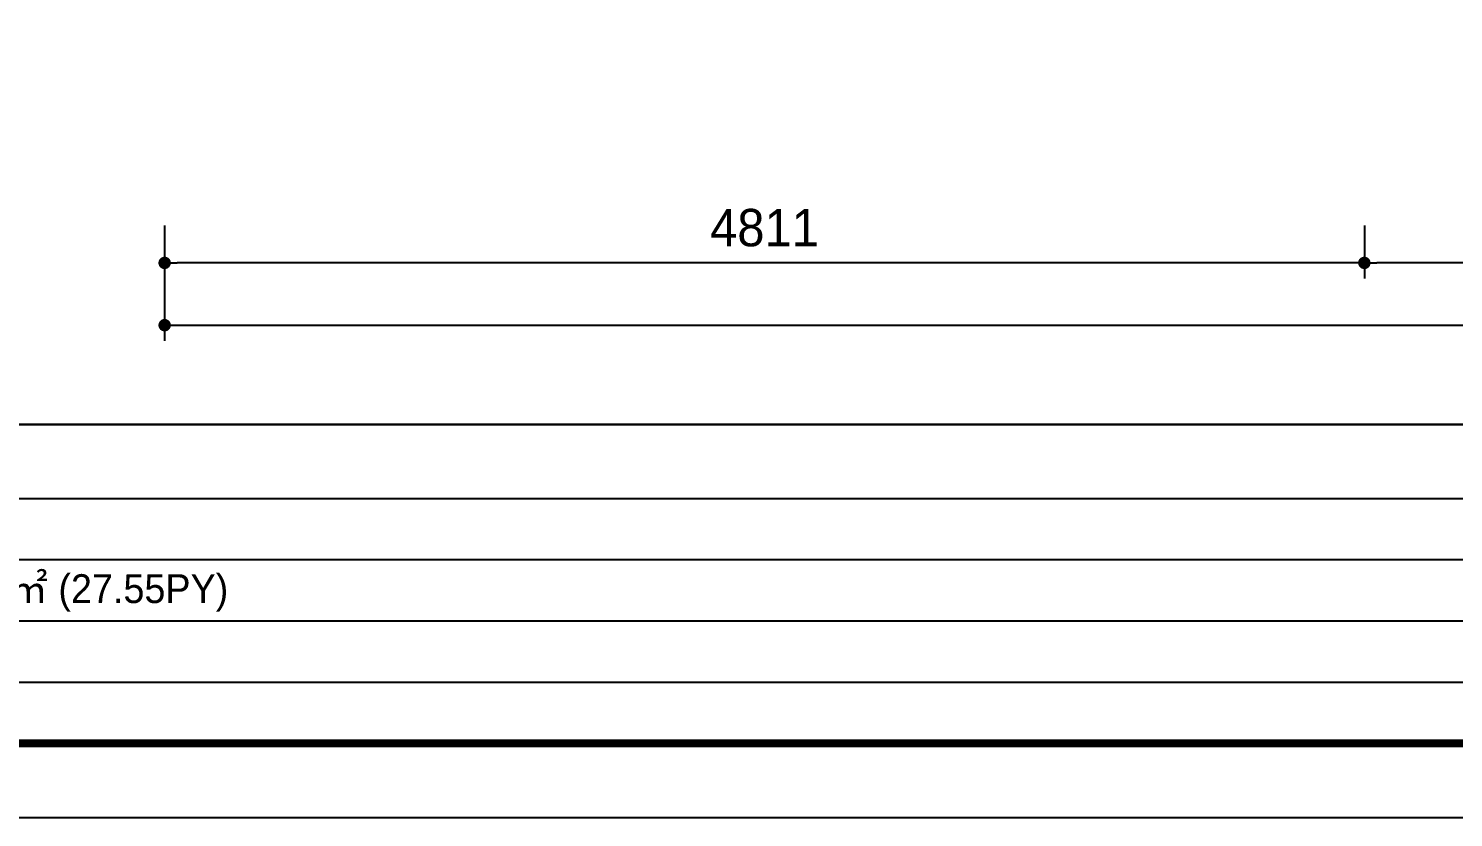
# Model space of a CAD drawing. Header units: millimetres. Extents: x 0 to 400063, y 963 to 238763.
# Drawn here: x 93307 to 99021, y 110534 to 113700 of the extents above; entities that cross this region are included whole.
import ezdxf
from ezdxf.enums import TextEntityAlignment as Align

# ---------------------------------------------------------------- set-up
doc = ezdxf.new("R2010")
doc.units = ezdxf.units.MM
doc.header["$LTSCALE"] = 40
doc.header["$PDMODE"] = 34
doc.layers.get('Defpoints').update_dxf_attribs({"color": 249})
for name, color, linetype in [('01-FUR', 6, 'Continuous'), ('DIM', 8, 'Continuous'), ('DWG', 7, 'Continuous'), ('FORTXT', 6, 'Continuous'), ('sheet', 7, 'Continuous')]:
    doc.layers.add(name, color=color, linetype=linetype)
doc.styles.add('울릉도 L', font='HYWULM.TTF')
doc.styles.add('울릉도L', font='HYWULM.TTF')
doc.dimstyles.new('황금손50', dxfattribs={"dimscale": 50, "dimtxt": 3, "dimasz": 1, "dimexe": 1.25, "dimexo": 2, "dimgap": 1.25, "dimtad": 1, "dimdec": 0, "dimzin": 9, "dimtxsty": '울릉도 L', "dimblk": 'DOT', "dimcen": 2.5, "dimclrd": 1, "dimclre": 1, "dimadec": 0, "dimazin": 0, "dimtfac": 1, "dimtdec": 0, "dimtix": 1, "dimtmove": 0, "dimatfit": 2, "dimldrblk": 'DOT', "dimfxl": 0, "dimarcsym": 0})

# ---------------------------------------------------------------- blocks, each defined once
blk = doc.blocks.new('_Dot')
at = {"color": 0, "lineweight": -2}
blk.add_line((-0.5, 0), (-1, 0), dxfattribs=at)
at = {"color": 0, "const_width": 0.5}
blk.add_lwpolyline([(-0.25, 0, 1), (0.25, 0, 1)], format="xyb", close=True, dxfattribs=at)
blk = doc.blocks.new('*D188')
at = {"layer": 'Defpoints', "color": 0}
for p in [(98664, 113009.2), (100463.2, 113009.2), (98664, 112759.2)]:
    blk.add_point(p, dxfattribs=at)
at = {"layer": 'DIM', "color": 1, "lineweight": -2}
for p, q in [((98664, 112909.2), (98664, 112696.7)), ((100463.2, 112909.2), (100463.2, 112696.7)), ((100413.2, 112759.2), (98714, 112759.2))]:
    blk.add_line(p, q, dxfattribs=at)
at = {"layer": 'DIM', "color": 1, "lineweight": -2, "xscale": 50, "yscale": 50, "zscale": 50, "rotation": 180}
blk.add_blockref('_Dot', (98664, 112759.2), dxfattribs=at)
at = {"layer": 'DIM', "color": 1, "lineweight": -2, "xscale": 50, "yscale": 50, "zscale": 50}
blk.add_blockref('_Dot', (100463.2, 112759.2), dxfattribs=at)
at = {"layer": 'DIM', "color": 1, "insert": (99563.6, 112898.5), "char_height": 150, "attachment_point": 5, "style": '울릉도 L'}
blk.add_mtext('1799', dxfattribs=at)
blk = doc.blocks.new('*D189')
at = {"layer": 'Defpoints', "color": 0}
for p in [(93853.2, 113009.2), (104814.1, 113009.2), (104814.1, 112509.2)]:
    blk.add_point(p, dxfattribs=at)
at = {"layer": 'DIM', "color": 1, "lineweight": -2}
for p, q in [((93853.2, 112909.2), (93853.2, 112446.7)), ((104814.1, 112909.2), (104814.1, 112446.7)), ((93903.2, 112509.2), (104764.1, 112509.2))]:
    blk.add_line(p, q, dxfattribs=at)
at = {"layer": 'DIM', "color": 1, "lineweight": -2, "xscale": 50, "yscale": 50, "zscale": 50, "rotation": 180}
blk.add_blockref('_Dot', (93853.2, 112509.2), dxfattribs=at)
at = {"layer": 'DIM', "color": 1, "lineweight": -2, "xscale": 50, "yscale": 50, "zscale": 50}
blk.add_blockref('_Dot', (104814.1, 112509.2), dxfattribs=at)
at = {"layer": 'DIM', "color": 1, "insert": (99333.6, 112649.9), "char_height": 150, "attachment_point": 5, "style": '울릉도 L'}
blk.add_mtext('10961', dxfattribs=at)
blk = doc.blocks.new('*D196')
at = {"layer": 'Defpoints', "color": 0}
for p in [(93853.2, 113009.2), (98664, 113009.2), (93853.2, 112759.2)]:
    blk.add_point(p, dxfattribs=at)
at = {"layer": 'DIM', "color": 1, "lineweight": -2}
for p, q in [((93853.2, 112909.2), (93853.2, 112696.7)), ((98664, 112909.2), (98664, 112696.7)), ((98614, 112759.2), (93903.2, 112759.2))]:
    blk.add_line(p, q, dxfattribs=at)
at = {"layer": 'DIM', "color": 1, "lineweight": -2, "xscale": 50, "yscale": 50, "zscale": 50, "rotation": 180}
blk.add_blockref('_Dot', (93853.2, 112759.2), dxfattribs=at)
at = {"layer": 'DIM', "color": 1, "lineweight": -2, "xscale": 50, "yscale": 50, "zscale": 50}
blk.add_blockref('_Dot', (98664, 112759.2), dxfattribs=at)
at = {"layer": 'DIM', "color": 1, "insert": (96258.6, 112899.7), "char_height": 150, "attachment_point": 5, "style": '울릉도 L'}
blk.add_mtext('4811', dxfattribs=at)

msp = doc.modelspace()

# ---------------------------------------------------------------- linework, layer by layer
at = {"layer": '01-FUR', "color": 140, "linetype": 'Continuous'}
for p, q in [((91665, 111568.9), (103545.8, 111568.9)), ((91665, 111323.3), (106601.6, 111323.3)), ((91665, 111077.7), (103545.8, 111077.7))]:
    msp.add_line(p, q, dxfattribs=at)
at = {"layer": 'Defpoints', "color": 9}
msp.add_lwpolyline([(107088.3, 124894.5), (86729.9, 124894.5), (86729.9, 110534.2), (107088.3, 110534.2)], close=True, dxfattribs=at)
at = {"layer": 'Defpoints'}
msp.add_lwpolyline([(87216.6, 124629), (106601.6, 124629), (106601.6, 112110.4), (87216.6, 112110.4)], close=True, dxfattribs=at)
at = {"layer": 'DWG', "color": 2, "const_width": 32.4}
msp.add_lwpolyline([(106601.6, 110832.1), (87216.6, 110832.1)], dxfattribs=at)
at = {"layer": 'FORTXT', "color": 6}
for p, q in [((87216.6, 112110.4), (106601.6, 112110.4)), ((87216.6, 111814.5), (106601.6, 111814.5))]:
    msp.add_line(p, q, dxfattribs=at)

# ---------------------------------------------------------------- texts
at = {"layer": 'sheet', "color": 6, "style": '울릉도L'}
msp.add_text('전체 면적 : 91.08㎡ (27.55PY)', height=115.667, dxfattribs=at).set_placement((92099.9, 111452.3), align=Align.MIDDLE_LEFT)

# ---------------------------------------------------------------- dimensions: what is measured, and where the dimension line sits
at = {"layer": 'DIM'}
for base, p1, p2, picture, middle in [((104814.1, 112509.2), (93853.2, 113009.2), (104814.1, 113009.2), '*D189', (99333.6, 112649.9)), ((93853.2, 112759.2), (98664, 113009.2), (93853.2, 113009.2), '*D196', (96258.6, 112899.7)), ((98664, 112759.2), (100463.2, 113009.2), (98664, 113009.2), '*D188', (99563.6, 112898.5))]:
    dim = msp.add_linear_dim(base=base, p1=p1, p2=p2, dimstyle='황금손50', override={"dimclrt": 1}, dxfattribs=at)
    dim.commit()
    dim.dimension.update_dxf_attribs({"geometry": picture, "text_midpoint": middle})

doc.saveas('drawing.dxf')
